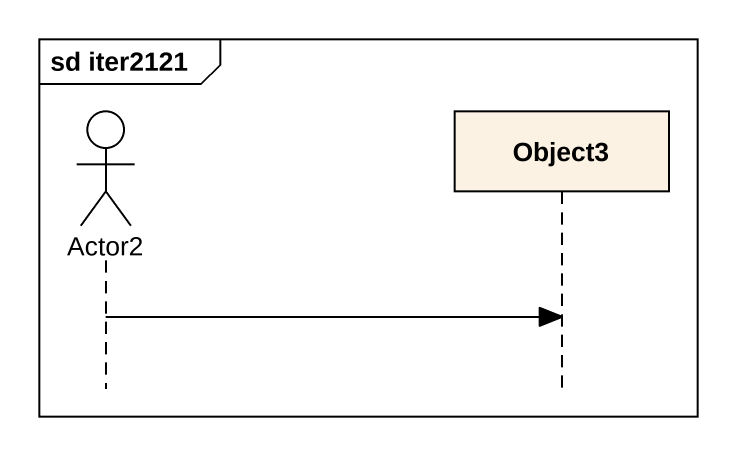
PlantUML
@startuml
mainframe sd iter2121
hide footbox
actor Actor2
participant Object3

Actor2 -> Object3
@enduml
